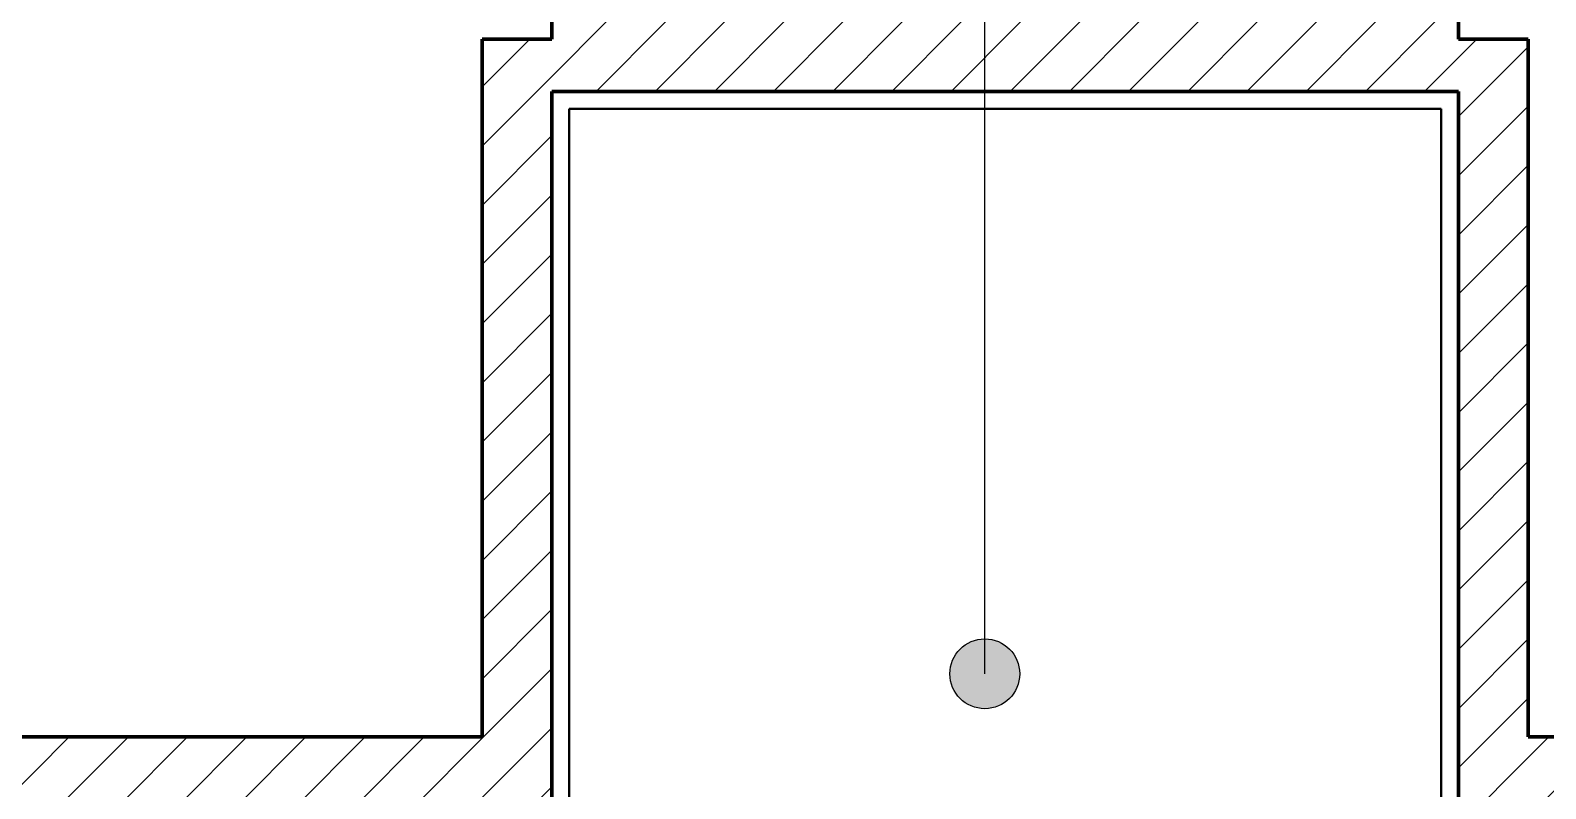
# Model space of a CAD drawing. Header units: millimetres. Extents: x -853228 to -744682, y -17776 to 32484.
# Drawn here: x -787378 to -783032, y 7996 to 10169 of the extents above; entities that cross this region are included whole.
import ezdxf

# ---------------------------------------------------------------- set-up
doc = ezdxf.new("R2010")
doc.units = ezdxf.units.MM
for name, color, linetype, lineweight in [('A-FLOR-E', 2, 'Continuous', 35), ('A-ROOM-IDEN', 3, 'Continuous', 25), ('A-WALL', 5, 'Continuous', 35), ('A-WALL-PATT', 1, 'Continuous', 9), ('WALL-E', 2, 'Continuous', 9)]:
    doc.layers.add(name, color=color, linetype=linetype, lineweight=lineweight)
pattern_1 = [(45, (0, 0), (-84.852814, 84.852814), [])]

msp = doc.modelspace()

# ---------------------------------------------------------------- hatches: boundary and pattern name
at = {"layer": 'A-ROOM-IDEN'}
h = msp.add_hatch(color=256, dxfattribs=at)
edge = h.paths.add_edge_path()
edge.add_arc((-784640.8, 8324.8), 100, 0, 360)
at = {"layer": 'A-WALL-PATT', "lineweight": 9}
h = msp.add_hatch(dxfattribs=at)
h.set_pattern_fill('FP_2', color=256, style=0, pattern_type=2)
h.set_pattern_definition(pattern_1)
h.paths.add_polyline_path([(-783282.4, 9994), (-783282.4, 10194), (-785882.4, 10194), (-785882.4, 9994)])
h = msp.add_hatch(dxfattribs=at)
h.set_pattern_fill('FP_2', color=256, style=0, pattern_type=2)
h.set_pattern_definition(pattern_1)
h.paths.add_polyline_path([(-785882.4, 6394), (-785882.4, 10144), (-786082.4, 10144), (-786082.4, 6394)])
h = msp.add_hatch(dxfattribs=at)
h.set_pattern_fill('FP_2', color=256, style=0, pattern_type=2)
h.set_pattern_definition(pattern_1)
h.paths.add_polyline_path([(-783187.4, 6594), (-783082.4, 6594), (-783082.4, 10144), (-783282.4, 10144), (-783282.4, 6594)])
h = msp.add_hatch(dxfattribs=at)
h.set_pattern_fill('FP_2', color=256, style=0, pattern_type=2)
h.set_pattern_definition(pattern_1)
h.paths.add_polyline_path([(-786082.4, 7944), (-786082.4, 8144), (-801317.4, 8144), (-801317.4, 7944), (-786132.4, 7944)])
h = msp.add_hatch(dxfattribs=at)
h.set_pattern_fill('FP_2', color=256, style=0, pattern_type=2)
h.set_pattern_definition(pattern_1)
h.paths.add_polyline_path([(-778775, 7944), (-778775, 8144), (-783082.4, 8144), (-783082.4, 7944), (-780382.4, 7944), (-780382.4, 7994), (-779182.4, 7994), (-779182.4, 7944), (-779050.8, 7944)])

# ---------------------------------------------------------------- linework, layer by layer
msp.add_spline([(-835882.4, 3579), (-801682.4, 12088.5), (-758836, 27096.5), (-744682.4, 3579)], degree=3)
at = {"layer": 'A-FLOR-E'}
for p, q in [((-783332.4, 9944), (-785832.4, 9944)), ((-785832.4, 9944), (-785832.4, 6644)), ((-785832.4, 9944), (-783332.4, 9944)), ((-785832.4, 6644), (-785832.4, 9944)), ((-783332.4, 6644), (-783332.4, 9944)), ((-783332.4, 9944), (-783332.4, 6644))]:
    msp.add_line(p, q, dxfattribs=at)
at = {"layer": 'A-ROOM-IDEN'}
msp.add_line((-784640.8, 8324.8), (-784640.8, 17897.7), dxfattribs=at)
msp.add_circle((-784640.8, 8324.8), 100, dxfattribs=at)
at = {"layer": 'A-WALL', "color": 7, "lineweight": 70}
for p, q in [((-785882.4, 10144), (-785882.4, 10194)), ((-783282.4, 10194), (-783282.4, 10144)), ((-786082.4, 8144), (-786082.4, 10144)), ((-786082.4, 10144), (-785882.4, 10144)), ((-783282.4, 10144), (-783082.4, 10144)), ((-783082.4, 10144), (-783082.4, 8144)), ((-785882.4, 9994), (-785882.4, 6594)), ((-783282.4, 9994), (-785882.4, 9994)), ((-783282.4, 6594), (-783282.4, 9994)), ((-801317.4, 8144), (-786082.4, 8144)), ((-783082.4, 8144), (-780382.4, 8144))]:
    msp.add_line(p, q, dxfattribs=at)
at = {"layer": 'WALL-E'}
for p, q in [((-783332.4, 9944), (-785832.4, 9944)), ((-785832.4, 9944), (-783332.4, 9944))]:
    msp.add_line(p, q, dxfattribs=at)

doc.saveas('drawing.dxf')
